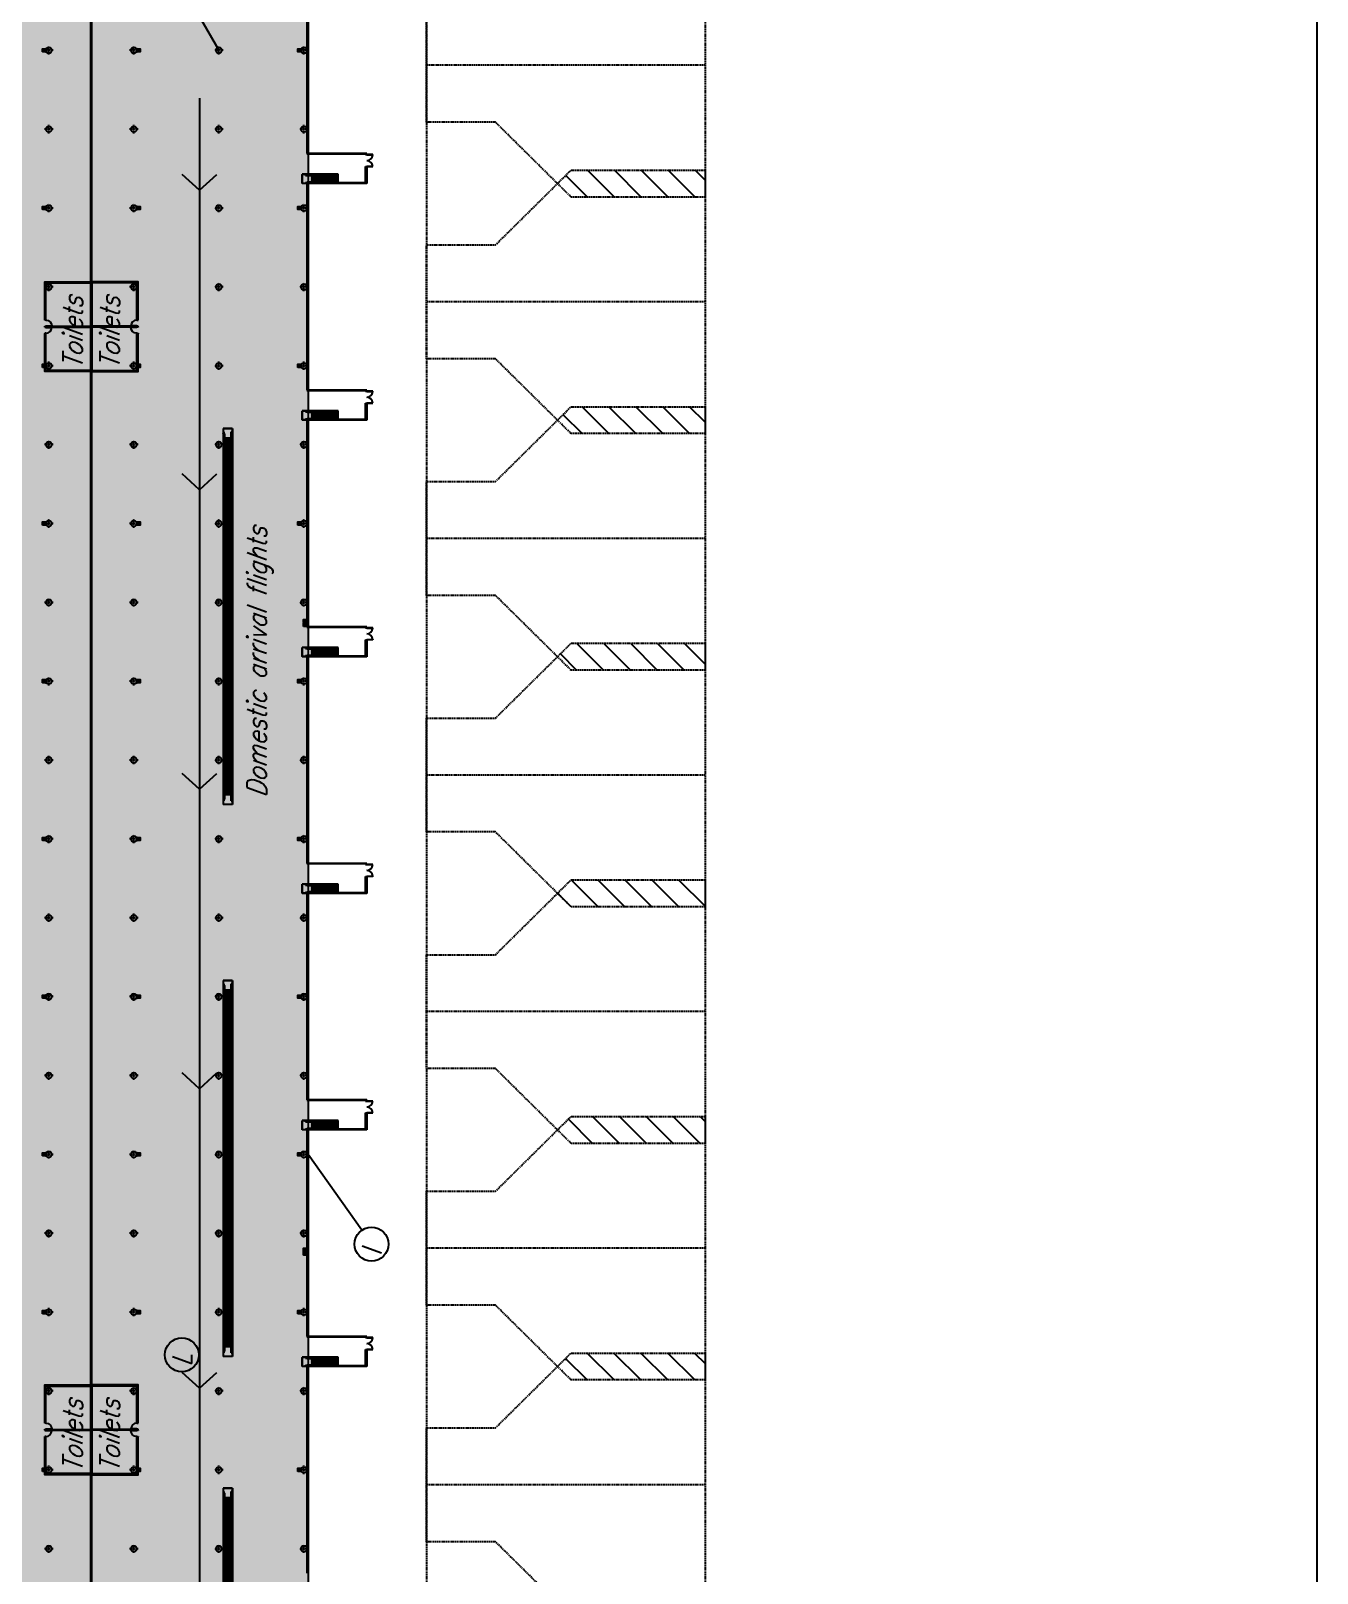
# Model space of a CAD drawing. Header units: millimetres. Extents: x -1 to 12300, y -1929 to 2470.
# Drawn here: x 6226.3 to 6441.1, y -1069.9 to -812.4 of the extents above; entities that cross this region are included whole.
import ezdxf

# ---------------------------------------------------------------- set-up
doc = ezdxf.new("R2010")
doc.units = ezdxf.units.MM
doc.linetypes.add('DASHDOTBERNUZ', pattern=[0.8, 0.4, -0.2, 0, -0.2])
doc.linetypes.add('HIDDENBERNUZ', pattern=[0.3, 0.2, -0.1])
doc.layers.get('0').update_dxf_attribs({"color": 250})
for name, color, linetype in [('01C', 250, 'Continuous'), ('01TXT', 250, 'Continuous'), ('01TXTINCENDIext', 7, 'Continuous'), ('01TXTINCENDIman', 7, 'Continuous'), ('01TXTmaterial', 31, 'Continuous'), ('05CPIL', 250, 'Continuous'), ('0parquing', 250, 'HIDDENBERNUZ'), ('0serveis', 6, 'HIDDENBERNUZ'), ('0Terminal', 250, 'Continuous'), ('_coberta', 7, 'Continuous'), ('espais terminal', 9, 'Continuous'), ('fluxes', 9, 'Continuous')]:
    doc.layers.add(name, color=color, linetype=linetype)
for name, color, linetype, plot in [('_AUXILIAR', 135, 'Continuous', False), ('TR-AUX-OFICINES', 9, 'Continuous', False), ('viewport', 241, 'Continuous', False)]:
    doc.layers.add(name, color=color, linetype=linetype, plot=plot)
doc.styles.add('_PEGATINES', font='romans.shx', dxfattribs={"width": 0.9, "oblique": 20})
pattern_1 = [(90, (18.704966, 37.508332), (-0.01, 6e-19), [])]
pattern_2 = [(360, (37.508332, -17.139966), (2e-18, 0.01), [])]

# ---------------------------------------------------------------- blocks, each defined once
blk = doc.blocks.new('_PIL0')
at = {"color": 3, "linetype": 'DASHDOTBERNUZ', "ltscale": 0.4}
for p, q in [((0.7, 0), (-0.7, 0)), ((0, -0.7), (0, 0.7))]:
    blk.add_line(p, q, dxfattribs=at)
blk.add_circle((0, 0), 0.5)
blk = doc.blocks.new('CINTA')
at = {"layer": '01C', "linetype": 'Continuous'}
h = blk.add_hatch(dxfattribs=at)
h.set_pattern_fill('USER', color=256, scale=0.01, angle=90, pattern_type=0)
h.set_pattern_definition(pattern_1)
h.paths.add_polyline_path([(0.12, 0.58), (0.12, 62.2), (0.2, 62.2), (0.2, 0.58)])
h = blk.add_hatch(dxfattribs=at)
h.set_pattern_fill('USER', color=256, scale=0.01, angle=90, pattern_type=0)
h.set_pattern_definition(pattern_1)
h.paths.add_polyline_path([(1.37, 0.58), (1.37, 62.2), (1.44, 62.2), (1.44, 0.58)])
h = blk.add_hatch(dxfattribs=at)
h.set_pattern_fill('USER', color=256, scale=0.05, angle=90, pattern_type=0)
h.set_pattern_definition([(90, (28.7643, 81.89081), (-0.05, 3e-18), [])])
h.paths.add_polyline_path([(0.23, 61.2), (0.23, 1.58), (1.33, 1.58), (1.33, 61.2)])
h.paths.add_polyline_path([(0.79, 59.2), (0.79, 59.25), (0.78, 59.27), (0.77, 59.2)], flags=16)
h.paths.add_polyline_path([(0.78, 57.6), (0.79, 57.61), (0.8, 57.61), (0.79, 57.58)], flags=16)
for p, q in [((0, 62.78), (0, 0)), ((0.03, 62.78), (0, 62.78)), ((1.56, 62.78), (0.03, 62.78)), ((0.03, 62.75), (0.03, 0.03)), ((0.03, 62.75), (1.53, 62.75)), ((0.03, 61.87), (0.03, 61.89)), ((0.12, 61.87), (0.03, 61.87)), ((0.12, 62.2), (0.2, 62.2)), ((0.12, 0.58), (0.12, 62.2)), ((0.2, 62.2), (0.2, 0.58)), ((0.23, 61.87), (0.2, 61.87)), ((0.23, 61.89), (0.23, 61.9)), ((0.23, 61.87), (0.23, 61.89)), ((0.23, 61.2), (0.23, 61.87)), ((1.33, 61.9), (1.33, 61.87)), ((1.33, 61.87), (1.33, 61.2)), ((1.37, 61.87), (1.33, 61.87)), ((1.37, 62.2), (1.44, 62.2)), ((1.37, 0.58), (1.37, 62.2)), ((1.44, 0.58), (1.44, 62.2)), ((1.53, 61.87), (1.44, 61.87)), ((1.53, 62.75), (1.53, 0.03)), ((1.53, 61.89), (1.53, 61.87)), ((1.56, 62.78), (1.56, 0)), ((0.03, 61.31), (0.12, 61.31)), ((0.2, 61.31), (0.23, 61.31)), ((1.33, 61.2), (0.23, 61.2)), ((0.23, 57.01), (0.23, 61.2)), ((1.33, 61.31), (1.37, 61.31)), ((1.33, 61.2), (1.33, 56.77)), ((1.53, 61.31), (1.44, 61.31)), ((0.23, 6), (0.23, 57.01)), ((1.33, 56.77), (1.33, 5.76)), ((0.23, 1.58), (0.23, 6)), ((1.33, 5.76), (1.33, 1.58)), ((0, 0), (0.03, 0)), ((0.03, 1.47), (0.12, 1.47)), ((0.03, 0.88), (0.03, 0.91)), ((0.03, 0.91), (0.12, 0.91)), ((1.53, 0.03), (0.03, 0.03)), ((0.03, 0), (1.56, 0)), ((0.2, 0.58), (0.12, 0.58)), ((0.2, 1.47), (0.23, 1.47)), ((0.2, 0.91), (0.23, 0.91)), ((0.23, 1.58), (1.33, 1.58)), ((0.23, 0.91), (0.23, 1.58)), ((0.23, 0.89), (0.23, 0.91)), ((0.23, 0.88), (0.23, 0.89)), ((1.33, 1.58), (1.33, 0.91)), ((1.37, 1.47), (1.33, 1.47)), ((1.33, 0.91), (1.37, 0.91)), ((1.33, 0.91), (1.33, 0.88)), ((1.44, 0.58), (1.37, 0.58)), ((1.44, 1.47), (1.53, 1.47)), ((1.44, 0.91), (1.53, 0.91)), ((1.53, 0.91), (1.53, 0.88))]:
    blk.add_line(p, q, dxfattribs=at)
for centre, radius, start, end in [((0.05, 61.89), 0.0175, 109.4849, 173.4157), ((0.18, 61.51), 0.417, 97.1878, 108.3507), ((0.11, 61.5), 0.428, 74.9655, 77.6554), ((0.21, 61.9), 0.0175, 8.7267, 73.4382), ((1.35, 61.9), 0.0175, 106.5618, 171.2733), ((1.46, 61.5), 0.428, 102.3446, 105.0345), ((1.39, 61.51), 0.417, 71.6493, 82.8122), ((1.51, 61.89), 0.0175, 6.5843, 70.5151), ((0.05, 0.89), 0.0175, 186.5843, 250.5151), ((0.18, 1.27), 0.417, 251.6493, 262.8122), ((0.11, 1.28), 0.428, 282.3446, 285.0345), ((0.21, 0.88), 0.0175, 286.5618, 351.2733), ((1.35, 0.88), 0.0175, 188.7267, 253.4382), ((1.46, 1.28), 0.428, 254.9655, 257.6554), ((1.39, 1.27), 0.417, 277.1878, 288.3507), ((1.51, 0.89), 0.0175, 289.4849, 353.4157)]:
    blk.add_arc(centre, radius, start, end, dxfattribs=at)
blk = doc.blocks.new('A$C47A048D5')
at = {"layer": '01C', "linetype": 'Continuous'}
h = blk.add_hatch(dxfattribs=at)
h.set_pattern_fill('USER', color=256, scale=0.01, pattern_type=0)
h.set_pattern_definition(pattern_2)
h.paths.add_polyline_path([(6.02, 1.37), (6.02, 1.44), (0.57, 1.44), (0.57, 1.37)])
h = blk.add_hatch(dxfattribs=at)
h.set_pattern_fill('USER', color=256, scale=0.01, pattern_type=0)
h.set_pattern_definition(pattern_2)
h.paths.add_polyline_path([(6.02, 0.12), (6.02, 0.2), (0.57, 0.2), (0.57, 0.12)])
for p, q in [((6.02, 1.56), (0, 1.56)), ((0, 1.56), (0, 1.53)), ((0, 1.53), (0, 0)), ((6.02, 0), (0, 0)), ((6.02, 1.53), (0.03, 1.53)), ((0.03, 0.03), (0.03, 1.53)), ((6.02, 0.03), (0.03, 0.03)), ((0.57, 1.37), (0.57, 1.44)), ((0.57, 1.44), (6.02, 1.44)), ((6.02, 1.37), (0.57, 1.37)), ((0.57, 0.12), (0.57, 0.2)), ((0.57, 0.2), (6.02, 0.2)), ((0.57, 0.12), (6.02, 0.12)), ((0.88, 1.53), (0.91, 1.53)), ((0.88, 1.33), (0.89, 1.33)), ((0.91, 0.23), (0.88, 0.23)), ((0.91, 0.03), (0.88, 0.03)), ((0.89, 1.33), (0.91, 1.33)), ((0.91, 1.53), (0.91, 1.44)), ((0.91, 1.37), (0.91, 1.33)), ((0.91, 1.33), (1.58, 1.33)), ((1.58, 0.23), (0.91, 0.23)), ((0.91, 0.23), (0.91, 0.2)), ((0.91, 0.12), (0.91, 0.03)), ((1.47, 1.53), (1.47, 1.44)), ((1.47, 1.37), (1.47, 1.33)), ((1.47, 0.2), (1.47, 0.23)), ((1.47, 0.12), (1.47, 0.03)), ((1.58, 1.33), (1.58, 0.23)), ((1.58, 1.33), (6, 1.33)), ((1.58, 1.28), (6.02, 1.28)), ((1.58, 1.23), (6.02, 1.23)), ((1.58, 1.18), (6.02, 1.18)), ((1.58, 1.13), (6.02, 1.13)), ((1.58, 1.08), (6.02, 1.08)), ((1.58, 1.03), (6.02, 1.03)), ((1.58, 0.98), (6.02, 0.98)), ((1.58, 0.93), (6.02, 0.93)), ((1.58, 0.88), (6.02, 0.88)), ((1.58, 0.83), (6.02, 0.83)), ((1.58, 0.78), (6.02, 0.78)), ((1.58, 0.73), (6.02, 0.73)), ((1.58, 0.68), (6.02, 0.68)), ((1.58, 0.63), (6.02, 0.63)), ((1.58, 0.58), (6.02, 0.58)), ((1.58, 0.53), (6.02, 0.53)), ((1.58, 0.48), (6.02, 0.48)), ((1.58, 0.43), (6.02, 0.43)), ((1.58, 0.38), (6.02, 0.38)), ((1.58, 0.33), (6.02, 0.33)), ((1.58, 0.28), (6.02, 0.28)), ((5.76, 0.23), (1.58, 0.23)), ((1.58, 0.23), (6.02, 0.23)), ((6.02, 0.23), (5.76, 0.23)), ((6, 1.33), (6.02, 1.33))]:
    blk.add_line(p, q, dxfattribs=at)
at = {"layer": '01C'}
blk.add_line((6.02, 0), (6.02, 1.56), dxfattribs=at)
at = {"layer": '01C', "linetype": 'Continuous'}
for centre, radius, start, end in [((1.27, 1.39), 0.417, 161.6493, 172.8122), ((1.27, 0.18), 0.417, 187.1878, 198.3507), ((1.28, 1.46), 0.428, 192.3446, 195.0345), ((0.88, 1.35), 0.0175, 196.5618, 261.2733), ((0.88, 0.21), 0.0175, 98.7267, 163.4382), ((1.28, 0.11), 0.428, 164.9655, 167.6554), ((0.89, 1.51), 0.0175, 96.5843, 160.5151), ((0.89, 0.05), 0.0175, 199.4849, 263.4157)]:
    blk.add_arc(centre, radius, start, end, dxfattribs=at)
blk = doc.blocks.new('portadoble')
at = {"layer": '01C'}
for p, q in [((0, -0.2), (0, 0)), ((0, 0), (0.08, 0)), ((0.08, 0), (0.08, -0.2)), ((2.08, 0), (2.08, -0.2)), ((2.15, 0), (2.08, 0)), ((2.15, -0.2), (2.15, 0)), ((0.08, -0.2), (0, -0.2)), ((0.08, -1.2), (0.08, -0.2)), ((0.08, -0.2), (0.11, -0.2)), ((0.11, -1.2), (0.08, -1.2)), ((0.11, -0.2), (0.11, -1.2)), ((2.04, -0.2), (2.04, -1.2)), ((2.08, -0.2), (2.04, -0.2)), ((2.04, -1.2), (2.08, -1.2)), ((2.08, -1.2), (2.08, -0.2)), ((2.08, -0.2), (2.15, -0.2))]:
    blk.add_line(p, q, dxfattribs=at)
for centre, start, end in [((0.07, -0.2), 271.9192, 359.9782), ((2.08, -0.2), 180.0219, 268.0808)]:
    blk.add_arc(centre, 1, start, end, dxfattribs=at)
blk = doc.blocks.new('Porta')
at = {"layer": '01C'}
for p, q in [((0, 0.03), (-1, 0.03)), ((-1, 0.03), (-1, 0)), ((-1, 0), (0, 0)), ((0, 1.08), (0, 1)), ((0.2, 1.08), (0, 1.08)), ((0, 1), (0.2, 1)), ((0, 0), (0, 0.03)), ((0, 0), (0, -0.08)), ((0.2, 0), (0, 0)), ((0.2, 1), (0.2, 1.08)), ((0.2, -0.08), (0.2, 0)), ((0, -0.08), (0.2, -0.08))]:
    blk.add_line(p, q, dxfattribs=at)
blk.add_arc((0, 0), 1, 90.0219, 178.0808, dxfattribs=at)
blk = doc.blocks.new('A$C3C027024')
at = {"layer": '01C', "xscale": -1, "rotation": 269.9999888699887}
blk.add_blockref('Porta', (0.11, -0.2), dxfattribs=at)
at = {"layer": '01C', "rotation": 89.99998887030172}
blk.add_blockref('Porta', (-0.11, -0.2), dxfattribs=at)
blk = doc.blocks.new('A$C527012DD')
at = {"layer": '01C'}
for p, q in [((0.2, 8.61), (0.2, 14.8)), ((0.2, 14.8), (7.7, 14.8)), ((0.2, 7.42), (0.2, 7.58)), ((0.2, 7.58), (7.7, 7.58)), ((0.2, 7.42), (7.7, 7.42)), ((0.2, 0.2), (0.2, 6.39)), ((7.7, 0.2), (0.2, 0.2))]:
    blk.add_line(p, q, dxfattribs=at)
for points in [[(0, 8.61), (0, 15), (7.9, 15), (7.9, 0), (0, 0), (0, 6.39)], [(0, 7.42), (0, 7.58)]]:
    blk.add_lwpolyline(points, dxfattribs=at)
at = {"layer": '_coberta', "rotation": 90}
blk.add_blockref('A$C3C027024', (0, 7.5), dxfattribs=at)
blk = doc.blocks.new('A$C39DC0D00')
at = {"layer": '01TXTINCENDIext'}
h = blk.add_hatch(color=7, dxfattribs=at)
h.dxf.hatch_style = 1
h.paths.add_polyline_path([(0.53, 0.54), (0, 0.54), (0, 0), (0.53, 0)])
h.paths.add_polyline_path([(0.51, 0.51), (0.51, 0.03, -0.414214), (0.5, 0.02), (0.03, 0.02, -0.414214), (0.02, 0.03), (0.02, 0.51, -0.414214), (0.03, 0.52), (0.5, 0.52, -0.414214)], flags=16)
h.paths.add_polyline_path([(0.35, 0.45), (0.34, 0.44), (0.34, 0.45), (0.33, 0.45), (0.32, 0.45), (0.32, 0.45), (0.31, 0.45), (0.31, 0.45), (0.29, 0.45), (0.27, 0.45), (0.27, 0.45), (0.27, 0.45), (0.27, 0.45), (0.27, 0.44), (0.27, 0.44), (0.28, 0.43), (0.28, 0.42, -0.120407), (0.33, 0.4, -0.22624), (0.33, 0.39), (0.33, 0.05, -0.414214), (0.32, 0.04), (0.21, 0.04, -0.414214), (0.19, 0.05), (0.19, 0.08), (0.17, 0.08), (0.17, 0.08), (0.17, 0.1), (0.17, 0.1), (0.17, 0.11), (0.17, 0.11), (0.17, 0.14), (0.17, 0.14), (0.17, 0.14), (0.17, 0.17), (0.16, 0.19), (0.14, 0.24), (0.13, 0.27), (0.12, 0.29), (0.12, 0.31), (0.11, 0.33), (0.11, 0.35), (0.11, 0.38), (0.12, 0.39), (0.13, 0.4), (0.14, 0.42), (0.15, 0.43), (0.16, 0.44), (0.18, 0.44), (0.2, 0.45), (0.22, 0.46), (0.24, 0.46), (0.25, 0.46), (0.25, 0.46), (0.28, 0.48), (0.31, 0.49), (0.33, 0.5), (0.33, 0.49), (0.32, 0.49), (0.29, 0.47), (0.28, 0.47), (0.29, 0.47), (0.31, 0.46), (0.33, 0.46), (0.35, 0.45), (0.35, 0.45)], flags=0)
h.paths.add_polyline_path([(0.25, 0.44), (0.25, 0.44), (0.25, 0.44), (0.25, 0.44), (0.25, 0.43), (0.24, 0.42, 0.110621), (0.2, 0.4, 0.22624), (0.19, 0.39), (0.19, 0.1), (0.19, 0.1), (0.18, 0.1), (0.18, 0.11), (0.19, 0.11), (0.19, 0.14), (0.18, 0.14), (0.18, 0.15), (0.18, 0.17), (0.17, 0.2), (0.16, 0.23), (0.14, 0.27), (0.13, 0.3), (0.13, 0.33), (0.12, 0.35), (0.13, 0.37), (0.13, 0.39), (0.14, 0.41), (0.16, 0.42), (0.18, 0.43), (0.21, 0.44), (0.22, 0.44)], flags=0)
h = blk.add_hatch(color=10, dxfattribs=at)
h.paths.add_polyline_path([(0.51, 0.51, 0.414214), (0.5, 0.52), (0.03, 0.52, 0.414214), (0.02, 0.51), (0.02, 0.03, 0.414214), (0.03, 0.02), (0.5, 0.02, 0.414214), (0.51, 0.03)])
h.paths.add_polyline_path([(0.12, 0.31), (0.11, 0.33), (0.11, 0.35), (0.11, 0.38), (0.12, 0.39), (0.13, 0.4), (0.14, 0.42), (0.15, 0.43), (0.16, 0.44), (0.18, 0.44), (0.2, 0.45), (0.22, 0.46), (0.24, 0.46), (0.25, 0.46), (0.25, 0.46), (0.28, 0.48), (0.31, 0.49), (0.33, 0.5), (0.33, 0.49), (0.32, 0.49), (0.29, 0.47), (0.28, 0.47), (0.29, 0.47), (0.31, 0.46), (0.33, 0.46), (0.35, 0.45), (0.35, 0.45), (0.35, 0.45), (0.34, 0.44), (0.34, 0.45), (0.33, 0.45), (0.32, 0.45), (0.32, 0.45), (0.31, 0.45), (0.31, 0.45), (0.29, 0.45), (0.27, 0.45), (0.27, 0.45), (0.27, 0.45), (0.27, 0.45), (0.27, 0.44), (0.27, 0.44), (0.28, 0.43), (0.28, 0.42, -0.120407), (0.33, 0.4, -0.22624), (0.33, 0.39), (0.33, 0.05, -0.414214), (0.32, 0.04), (0.21, 0.04, -0.414214), (0.19, 0.05), (0.19, 0.08), (0.17, 0.08), (0.17, 0.08), (0.17, 0.1), (0.17, 0.1), (0.17, 0.11), (0.17, 0.11), (0.17, 0.14), (0.17, 0.14), (0.17, 0.14), (0.17, 0.17), (0.16, 0.19), (0.14, 0.24), (0.13, 0.27), (0.12, 0.29)], flags=16)
h.paths.add_polyline_path([(0.13, 0.33), (0.12, 0.35), (0.13, 0.37), (0.13, 0.39), (0.14, 0.41), (0.16, 0.42), (0.18, 0.43), (0.21, 0.44), (0.22, 0.44), (0.25, 0.44), (0.25, 0.44), (0.25, 0.44), (0.25, 0.44), (0.25, 0.43), (0.24, 0.42, 0.110621), (0.2, 0.4, 0.22624), (0.19, 0.39), (0.19, 0.1), (0.19, 0.1), (0.18, 0.1), (0.18, 0.11), (0.19, 0.11), (0.19, 0.14), (0.18, 0.14), (0.18, 0.15), (0.18, 0.17), (0.17, 0.2), (0.16, 0.23), (0.14, 0.27), (0.13, 0.3)], flags=0)
h.paths.add_polyline_path([(0.19, 0.39, -0.22624), (0.2, 0.4, -0.110621), (0.24, 0.42), (0.25, 0.43), (0.25, 0.44), (0.25, 0.44), (0.25, 0.44), (0.25, 0.44), (0.22, 0.44), (0.21, 0.44), (0.18, 0.43), (0.16, 0.42), (0.14, 0.41), (0.13, 0.39), (0.13, 0.37), (0.12, 0.35), (0.13, 0.33), (0.13, 0.3), (0.14, 0.27), (0.16, 0.23), (0.17, 0.2), (0.18, 0.17), (0.18, 0.15), (0.18, 0.14), (0.19, 0.14), (0.19, 0.11), (0.18, 0.11), (0.18, 0.1), (0.19, 0.1), (0.19, 0.1)], flags=0)
h = blk.add_hatch(color=255, dxfattribs=at)
h.paths.add_polyline_path([(0.33, 0.39, 0.22624), (0.33, 0.4, 0.120407), (0.28, 0.42), (0.28, 0.43), (0.27, 0.44), (0.27, 0.44), (0.27, 0.45), (0.27, 0.45), (0.27, 0.45), (0.27, 0.45), (0.29, 0.45), (0.31, 0.45), (0.31, 0.45), (0.32, 0.45), (0.32, 0.45), (0.33, 0.45), (0.34, 0.45), (0.34, 0.44), (0.35, 0.45), (0.35, 0.45), (0.35, 0.45), (0.33, 0.46), (0.31, 0.46), (0.29, 0.47), (0.28, 0.47), (0.29, 0.47), (0.32, 0.49), (0.33, 0.49), (0.33, 0.5), (0.31, 0.49), (0.28, 0.48), (0.25, 0.46), (0.25, 0.46), (0.24, 0.46), (0.22, 0.46), (0.2, 0.45), (0.18, 0.44), (0.16, 0.44), (0.15, 0.43), (0.14, 0.42), (0.13, 0.4), (0.12, 0.39), (0.11, 0.38), (0.11, 0.35), (0.11, 0.33), (0.12, 0.31), (0.12, 0.29), (0.13, 0.27), (0.14, 0.24), (0.16, 0.19), (0.17, 0.17), (0.17, 0.14), (0.17, 0.14), (0.17, 0.14), (0.17, 0.11), (0.17, 0.11), (0.17, 0.1), (0.17, 0.1), (0.17, 0.08), (0.17, 0.08), (0.19, 0.08), (0.19, 0.05, 0.414214), (0.21, 0.04), (0.32, 0.04, 0.414214), (0.33, 0.05)])
h.paths.add_polyline_path([(0.19, 0.1), (0.19, 0.1), (0.18, 0.1), (0.18, 0.11), (0.19, 0.11), (0.19, 0.14), (0.18, 0.14), (0.18, 0.15), (0.18, 0.17), (0.17, 0.2), (0.16, 0.23), (0.14, 0.27), (0.13, 0.3), (0.13, 0.33), (0.12, 0.35), (0.13, 0.37), (0.13, 0.39), (0.14, 0.41), (0.16, 0.42), (0.18, 0.43), (0.21, 0.44), (0.22, 0.44), (0.25, 0.44), (0.25, 0.44), (0.25, 0.44), (0.25, 0.44), (0.25, 0.43), (0.24, 0.42, 0.110621), (0.2, 0.4, 0.22624), (0.19, 0.39)], flags=16)
blk.add_hatch(color=10, dxfattribs=at).paths.add_polyline_path([(0.19, 0.39, -0.22624), (0.2, 0.4, -0.110621), (0.24, 0.42), (0.25, 0.43), (0.25, 0.44), (0.25, 0.44), (0.25, 0.44), (0.25, 0.44), (0.22, 0.44), (0.21, 0.44), (0.18, 0.43), (0.16, 0.42), (0.14, 0.41), (0.13, 0.39), (0.13, 0.37), (0.12, 0.35), (0.13, 0.33), (0.13, 0.3), (0.14, 0.27), (0.16, 0.23), (0.17, 0.2), (0.18, 0.17), (0.18, 0.15), (0.18, 0.14), (0.19, 0.14), (0.19, 0.11), (0.18, 0.11), (0.18, 0.1), (0.19, 0.1), (0.19, 0.1)])
at = {"layer": '01TXTINCENDIext', "color": 255}
for p, q in [((0.02, 0.03), (0.02, 0.51)), ((0.03, 0.52), (0.5, 0.52)), ((0.5, 0.02), (0.03, 0.02)), ((0.51, 0.51), (0.51, 0.03))]:
    blk.add_line(p, q, dxfattribs=at)
at = {"layer": '01TXTINCENDIext', "color": 7}
blk.add_lwpolyline([(0, 0.54), (0.53, 0.54), (0.53, 0), (0, 0)], close=True, dxfattribs=at)
at = {"layer": '01TXTINCENDIext', "color": 255}
for points in [[(0.28, 0.42), (0.28, 0.43), (0.27, 0.44), (0.27, 0.44), (0.27, 0.45), (0.27, 0.45), (0.27, 0.45), (0.27, 0.45), (0.29, 0.45), (0.31, 0.45), (0.31, 0.45), (0.32, 0.45), (0.32, 0.45), (0.33, 0.45), (0.34, 0.45), (0.34, 0.44), (0.35, 0.45), (0.35, 0.45), (0.35, 0.45), (0.33, 0.46), (0.31, 0.46), (0.29, 0.47), (0.28, 0.47), (0.29, 0.47), (0.32, 0.49), (0.33, 0.49), (0.33, 0.5), (0.31, 0.49), (0.28, 0.48), (0.25, 0.46), (0.25, 0.46), (0.24, 0.46), (0.22, 0.46), (0.2, 0.45), (0.18, 0.44), (0.16, 0.44), (0.15, 0.43), (0.14, 0.42), (0.13, 0.4), (0.12, 0.39), (0.11, 0.38), (0.11, 0.35), (0.11, 0.33), (0.12, 0.31), (0.12, 0.29), (0.13, 0.27), (0.14, 0.24), (0.16, 0.19), (0.17, 0.17), (0.17, 0.14), (0.17, 0.14), (0.17, 0.14), (0.17, 0.11), (0.17, 0.11), (0.17, 0.1), (0.17, 0.1), (0.17, 0.08), (0.17, 0.08), (0.19, 0.08)], [(0.19, 0.1), (0.19, 0.1), (0.18, 0.1), (0.18, 0.11), (0.19, 0.11), (0.19, 0.14), (0.18, 0.14), (0.18, 0.15), (0.18, 0.17), (0.17, 0.2), (0.16, 0.23), (0.14, 0.27), (0.13, 0.3), (0.13, 0.33), (0.12, 0.35), (0.13, 0.37), (0.13, 0.39), (0.14, 0.41), (0.16, 0.42), (0.18, 0.43), (0.21, 0.44), (0.22, 0.44), (0.25, 0.44), (0.25, 0.44), (0.25, 0.44), (0.25, 0.44), (0.25, 0.43), (0.24, 0.42)], [(0.19, 0.39), (0.19, 0.1)]]:
    blk.add_lwpolyline(points, dxfattribs=at)
blk.add_lwpolyline([(0.19, 0.08), (0.19, 0.05, 0.414214), (0.21, 0.04), (0.32, 0.04, 0.414214), (0.33, 0.05), (0.33, 0.39)], format="xyb", dxfattribs=at)
for centre, radius, start, end in [((0.03, 0.51), 0.0144, 90, 180), ((0.03, 0.03), 0.0144, 180, 270), ((0.21, 0.39), 0.0128, 129.008, 180), ((0.26, 0.32), 0.105, 103.7582, 129.008), ((0.26, 0.32), 0.105, 50.992, 78.4551), ((0.32, 0.39), 0.0128, 0, 50.992), ((0.5, 0.51), 0.0144, 0, 90), ((0.5, 0.03), 0.0144, 270, 0)]:
    blk.add_arc(centre, radius, start, end, dxfattribs=at)
blk = doc.blocks.new('MANGERA')
at = {"layer": '01TXTINCENDIext'}
h = blk.add_hatch(color=7, dxfattribs=at)
h.dxf.hatch_style = 1
h.paths.add_polyline_path([(0.53, 0.54), (0, 0.54), (0, 0), (0.53, 0)])
h.paths.add_polyline_path([(0.03, 0.52), (0.5, 0.52, -0.414214), (0.51, 0.51), (0.51, 0.03, -0.414214), (0.5, 0.02), (0.03, 0.02, -0.414214), (0.02, 0.03), (0.02, 0.51, -0.414214)], flags=16)
h.paths.add_polyline_path([(0.1, 0.49), (0.11, 0.49), (0.11, 0.2), (0.1, 0.2)], flags=0)
h.paths.add_polyline_path([(0.15, 0.48), (0.15, 0.18, -1), (0.12, 0.18), (0.12, 0.48, -1)], flags=0)
h.paths.add_polyline_path([(0.19, 0.48), (0.19, 0.2, -1), (0.16, 0.2), (0.16, 0.48, -1)], flags=0)
h.paths.add_polyline_path([(0.22, 0.48), (0.22, 0.2, -1), (0.2, 0.2), (0.2, 0.48, -1)], flags=0)
h.paths.add_polyline_path([(0.26, 0.48), (0.26, 0.2, -1), (0.23, 0.2), (0.23, 0.48, -1)], flags=0)
h.paths.add_polyline_path([(0.3, 0.48), (0.3, 0.2, -1), (0.27, 0.2), (0.27, 0.48, -1)], flags=0)
h.paths.add_polyline_path([(0.31, 0.49), (0.31, 0.49), (0.31, 0.35), (0.37, 0.35, -25.210419), (0.37, 0.35), (0.31, 0.35), (0.31, 0.2), (0.31, 0.2)], flags=0)
h.paths.add_polyline_path([(0.11, 0.16), (0.15, 0.16), (0.15, 0.15), (0.11, 0.15)], flags=0)
h.paths.add_polyline_path([(0.4, 0.38), (0.4, 0.35), (0.37, 0.35, -0.36031)], flags=0)
h.paths.add_polyline_path([(0.12, 0.15), (0.15, 0.15), (0.15, 0.12), (0.12, 0.12)], flags=0)
h.paths.add_polyline_path([(0.37, 0.35), (0.4, 0.35), (0.4, 0.32, -0.36031)], flags=0)
h.paths.add_polyline_path([(0.41, 0.38, -0.36031), (0.44, 0.35), (0.41, 0.35)], flags=0)
h.paths.add_polyline_path([(0.11, 0.12), (0.15, 0.12), (0.15, 0.11), (0.11, 0.11)], flags=0)
h.paths.add_polyline_path([(0.41, 0.35), (0.44, 0.35, -0.36031), (0.41, 0.32)], flags=0)
h.paths.add_polyline_path([(0.12, 0.1), (0.15, 0.1), (0.14, 0.07), (0.12, 0.07)], flags=0)
h.paths.add_polyline_path([(0.13, 0.06), (0.14, 0.06), (0.14, 0.05), (0.13, 0.05)], flags=0)
h = blk.add_hatch(color=10, dxfattribs=at)
h.paths.add_polyline_path([(0.03, 0.52, 0.414214), (0.02, 0.51), (0.02, 0.03, 0.414214), (0.03, 0.02), (0.5, 0.02, 0.414214), (0.51, 0.03), (0.51, 0.51, 0.414214), (0.5, 0.52)])
h.paths.add_polyline_path([(0.37, 0.35), (0.31, 0.35), (0.31, 0.2), (0.31, 0.2), (0.31, 0.49), (0.31, 0.49), (0.31, 0.35), (0.37, 0.35, -25.210419)], flags=16)
h.paths.add_polyline_path([(0.41, 0.38, -0.36031), (0.44, 0.35), (0.41, 0.35)], flags=0)
h.paths.add_polyline_path([(0.4, 0.38), (0.4, 0.35), (0.37, 0.35, -0.36031)], flags=0)
h.paths.add_polyline_path([(0.44, 0.35, -0.36031), (0.41, 0.32), (0.41, 0.35)], flags=0)
h.paths.add_polyline_path([(0.4, 0.35), (0.4, 0.32, -0.36031), (0.37, 0.35)], flags=0)
h.paths.add_polyline_path([(0.3, 0.2, -1), (0.27, 0.2), (0.27, 0.48, -1), (0.3, 0.48)], flags=16)
h.paths.add_polyline_path([(0.26, 0.2, -1), (0.23, 0.2), (0.23, 0.48, -1), (0.26, 0.48)], flags=16)
h.paths.add_polyline_path([(0.22, 0.2, -1), (0.2, 0.2), (0.2, 0.48, -1), (0.22, 0.48)], flags=16)
h.paths.add_polyline_path([(0.19, 0.2, -1), (0.16, 0.2), (0.16, 0.48, -1), (0.19, 0.48)], flags=16)
h.paths.add_polyline_path([(0.15, 0.18, -1), (0.12, 0.18), (0.12, 0.48, -1), (0.15, 0.48)], flags=16)
h.paths.add_polyline_path([(0.11, 0.2), (0.1, 0.2), (0.1, 0.49), (0.11, 0.49)], flags=16)
h.paths.add_polyline_path([(0.15, 0.16), (0.15, 0.15), (0.11, 0.15), (0.11, 0.16)], flags=16)
h.paths.add_polyline_path([(0.15, 0.15), (0.15, 0.12), (0.12, 0.12), (0.12, 0.15)], flags=16)
h.paths.add_polyline_path([(0.15, 0.12), (0.15, 0.11), (0.11, 0.11), (0.11, 0.12)], flags=16)
h.paths.add_polyline_path([(0.15, 0.1), (0.14, 0.07), (0.12, 0.07), (0.12, 0.1)], flags=16)
h.paths.add_polyline_path([(0.14, 0.06), (0.14, 0.05), (0.13, 0.05), (0.13, 0.06)], flags=16)
h = blk.add_hatch(color=7, dxfattribs=at)
h.dxf.hatch_style = 1
h.paths.add_polyline_path([(0.15, 0.48, 1), (0.12, 0.48), (0.12, 0.18, 1), (0.15, 0.18)])
h.paths.add_polyline_path([(0.19, 0.48, 1), (0.16, 0.48), (0.16, 0.2, 1), (0.19, 0.2)])
h.paths.add_polyline_path([(0.22, 0.48, 1), (0.2, 0.48), (0.2, 0.2, 1), (0.22, 0.2)])
h.paths.add_polyline_path([(0.26, 0.48, 1), (0.23, 0.48), (0.23, 0.2, 1), (0.26, 0.2)])
h.paths.add_polyline_path([(0.3, 0.48, 1), (0.27, 0.48), (0.27, 0.2, 1), (0.3, 0.2)])
h.paths.add_polyline_path([(0.11, 0.49), (0.1, 0.49), (0.1, 0.2), (0.11, 0.2)])
h.paths.add_polyline_path([(0.31, 0.49), (0.31, 0.49), (0.31, 0.2), (0.31, 0.2)])
h.paths.add_polyline_path([(0.37, 0.35), (0.31, 0.35), (0.31, 0.35), (0.37, 0.35, 25.210419)])
h.paths.add_polyline_path([(0.37, 0.35), (0.4, 0.35), (0.4, 0.32, -0.36031)], flags=16)
h.paths.add_polyline_path([(0.37, 0.35, -0.36031), (0.4, 0.38), (0.4, 0.35)], flags=16)
h.paths.add_polyline_path([(0.41, 0.35), (0.44, 0.35, -0.36031), (0.41, 0.32)], flags=16)
h.paths.add_polyline_path([(0.41, 0.35), (0.41, 0.38, -0.36031), (0.44, 0.35)], flags=16)
h.paths.add_polyline_path([(0.15, 0.16), (0.11, 0.16), (0.11, 0.15), (0.15, 0.15)])
h.paths.add_polyline_path([(0.15, 0.15), (0.12, 0.15), (0.12, 0.12), (0.15, 0.12)])
h.paths.add_polyline_path([(0.15, 0.12), (0.11, 0.12), (0.11, 0.11), (0.15, 0.11)])
h.paths.add_polyline_path([(0.15, 0.1), (0.12, 0.1), (0.12, 0.07), (0.14, 0.07)])
h.paths.add_polyline_path([(0.14, 0.06), (0.13, 0.06), (0.13, 0.05), (0.14, 0.05)])
at = {"layer": '01TXTINCENDIext', "color": 255}
for p, q in [((0.02, 0.03), (0.02, 0.51)), ((0.03, 0.52), (0.5, 0.52)), ((0.5, 0.02), (0.03, 0.02)), ((0.37, 0.35), (0.31, 0.35)), ((0.37, 0.35), (0.31, 0.35)), ((0.4, 0.35), (0.37, 0.35)), ((0.4, 0.35), (0.37, 0.35)), ((0.4, 0.38), (0.4, 0.35)), ((0.4, 0.35), (0.4, 0.32)), ((0.41, 0.38), (0.41, 0.35)), ((0.41, 0.35), (0.41, 0.32)), ((0.44, 0.35), (0.41, 0.35)), ((0.44, 0.35), (0.41, 0.35)), ((0.51, 0.51), (0.51, 0.03))]:
    blk.add_line(p, q, dxfattribs=at)
at = {"layer": '01TXTINCENDIext', "color": 7}
blk.add_lwpolyline([(0, 0.54), (0.53, 0.54), (0.53, 0), (0, 0)], close=True, dxfattribs=at)
at = {"layer": '01TXTINCENDIext', "color": 255}
for points in [[(0.1, 0.49), (0.11, 0.49), (0.11, 0.2), (0.1, 0.2)], [(0.11, 0.16), (0.15, 0.16), (0.15, 0.15), (0.11, 0.15)], [(0.11, 0.12), (0.15, 0.12), (0.15, 0.11), (0.11, 0.11)], [(0.12, 0.15), (0.15, 0.15), (0.15, 0.12), (0.12, 0.12)], [(0.12, 0.1), (0.15, 0.1), (0.14, 0.07), (0.12, 0.07)], [(0.13, 0.06), (0.14, 0.06), (0.14, 0.05), (0.13, 0.05)], [(0.31, 0.49), (0.31, 0.49), (0.31, 0.2), (0.31, 0.2)]]:
    blk.add_lwpolyline(points, close=True, dxfattribs=at)
for points in [[(0.12, 0.18), (0.12, 0.48)], [(0.15, 0.48), (0.15, 0.18)], [(0.16, 0.2), (0.16, 0.48)], [(0.19, 0.48), (0.19, 0.2)], [(0.2, 0.2), (0.2, 0.48)], [(0.22, 0.48), (0.22, 0.2)], [(0.23, 0.2), (0.23, 0.48)], [(0.26, 0.48), (0.26, 0.2)], [(0.27, 0.2), (0.27, 0.48)], [(0.3, 0.48), (0.3, 0.2)]]:
    blk.add_lwpolyline(points, dxfattribs=at)
for centre, radius, start, end in [((0.03, 0.51), 0.0144, 90, 180), ((0.03, 0.03), 0.0144, 180, 270), ((0.13, 0.48), 0.0139, 0, 180), ((0.13, 0.18), 0.0139, 180, 0), ((0.17, 0.48), 0.0139, 0, 180), ((0.17, 0.2), 0.0139, 180, 0), ((0.21, 0.48), 0.0139, 0, 180), ((0.21, 0.2), 0.0139, 180, 0), ((0.25, 0.48), 0.0139, 0, 180), ((0.25, 0.2), 0.0139, 180, 0), ((0.29, 0.48), 0.0139, 0, 180), ((0.29, 0.2), 0.0139, 180, 0), ((0.41, 0.35), 0.0384, 184.543, 175.457), ((0.41, 0.35), 0.0325, 95.3708, 174.6292), ((0.41, 0.35), 0.0325, 185.3708, 264.6292), ((0.41, 0.35), 0.0325, 5.3708, 84.6292), ((0.41, 0.35), 0.0325, 275.3708, 354.6292), ((0.5, 0.51), 0.0144, 0, 90), ((0.5, 0.03), 0.0144, 270, 0)]:
    blk.add_arc(centre, radius, start, end, dxfattribs=at)
blk = doc.blocks.new('PULSADOR')
at = {"layer": '01TXTINCENDIext'}
h = blk.add_hatch(color=10, dxfattribs=at)
h.paths.add_polyline_path([(0.53, 0.54), (0, 0.54), (0, 0), (0.53, 0)])
h.paths.add_polyline_path([(0.03, 0.52), (0.5, 0.52, -0.414214), (0.51, 0.51), (0.51, 0.03, -0.414214), (0.5, 0.02), (0.03, 0.02, -0.414214), (0.02, 0.03), (0.02, 0.51, -0.414214)], flags=16)
h.paths.add_polyline_path([(0.43, 0.27, -1), (0.09, 0.27, -1)], flags=0)
h.paths.add_polyline_path([(0.34, 0.27, -1), (0.19, 0.27, -1)], flags=0)
h = blk.add_hatch(color=7, dxfattribs=at)
h.dxf.hatch_style = 1
h.paths.add_polyline_path([(0.51, 0.51, 0.414214), (0.5, 0.52), (0.03, 0.52, 0.414214), (0.02, 0.51), (0.02, 0.03, 0.414214), (0.03, 0.02), (0.5, 0.02, 0.414214), (0.51, 0.03)])
h.paths.add_polyline_path([(0.43, 0.27, -1), (0.09, 0.27, -1)], flags=16)
h.paths.add_polyline_path([(0.34, 0.27, -1), (0.19, 0.27, -1)], flags=0)
h = blk.add_hatch(color=7, dxfattribs=at)
h.dxf.hatch_style = 1
h.paths.add_polyline_path([(0.34, 0.27, 1), (0.19, 0.27, 1)])
at = {"layer": '01TXTINCENDIext', "color": 255}
for p, q in [((0.02, 0.03), (0.02, 0.51)), ((0.5, 0.02), (0.03, 0.02)), ((0.51, 0.51), (0.51, 0.03))]:
    blk.add_line(p, q, dxfattribs=at)
at = {"layer": '01TXTINCENDIext', "color": 7}
blk.add_lwpolyline([(0, 0.54), (0.53, 0.54), (0.53, 0), (0, 0)], close=True, dxfattribs=at)
for radius in [0.17, 0.075]:
    blk.add_circle((0.26, 0.27), radius, dxfattribs=at)
at = {"layer": '01TXTINCENDIext', "color": 255}
for centre, start, end in [((0.03, 0.51), 90, 180), ((0.03, 0.03), 180, 270), ((0.5, 0.51), 0, 90), ((0.5, 0.03), 270, 0)]:
    blk.add_arc(centre, 0.0144, start, end, dxfattribs=at)

msp = doc.modelspace()

# ---------------------------------------------------------------- hatches: boundary and pattern name
at = {"layer": '0parquing'}
h = msp.add_hatch(dxfattribs=at)
h.set_pattern_fill('ANSI31', color=256)
h.set_pattern_definition([(135, (7267.587, -1846.8883), (-2.245064, -2.245064), [])])
h.paths.add_polyline_path([(6099.895, -1049.445), (6099.895, -1056.945), (6135.853, -1056.945), (6139.026, -1053.195), (6135.853, -1049.445)])
h.paths.add_polyline_path([(6115.39, -976.945), (6115.39, -981.276), (6139.518, -981.276), (6135.853, -976.945)])
h.paths.add_polyline_path([(6115.39, -918.276), (6115.39, -923.162), (6144.383, -923.162), (6146.827, -920.719), (6144.383, -918.276)])
h.paths.add_polyline_path([(6115.39, -860.162), (6115.39, -867.662), (6144.383, -867.662), (6148.134, -863.912), (6144.383, -860.162)])
h.paths.add_polyline_path([(6115.39, -804.662), (6115.39, -812.162), (6144.383, -812.162), (6148.134, -808.412), (6144.383, -804.662)])
h.paths.add_polyline_path([(6078.453, -686.297), (6078.453, -693.797), (6107.446, -693.797), (6111.197, -690.047), (6107.446, -686.297)])
h.paths.add_polyline_path([(6118.866, -545.43), (6116.661, -552.599), (6144.373, -561.122), (6149.061, -558.64), (6146.577, -553.953)])
h.paths.add_polyline_path([(6135.181, -492.382), (6132.976, -499.551), (6160.688, -508.074), (6165.376, -505.592), (6162.892, -500.905)])
h.paths.add_polyline_path([(6287, -466.861), (6285.487, -469.68), (6288.323, -471.162), (6309.697, -464.589), (6308.374, -460.287)])
h.paths.add_polyline_path([(6298.611, -504.616), (6297.098, -507.435), (6299.934, -508.917), (6321.308, -502.343), (6319.985, -498.042)])
h.paths.add_polyline_path([(6310.223, -542.37), (6308.71, -545.19), (6311.546, -546.672), (6332.92, -540.098), (6331.597, -535.797)])
h.paths.add_polyline_path([(6353.465, -637.719), (6351.19, -639.969), (6353.465, -642.219), (6375.827, -642.219), (6375.827, -637.719)])
h.paths.add_polyline_path([(6353.465, -677.219), (6351.19, -679.469), (6353.465, -681.719), (6375.827, -681.719), (6375.827, -677.219)])
h.paths.add_polyline_path([(6316.528, -796.187), (6314.253, -798.437), (6316.528, -800.687), (6338.89, -800.687), (6338.89, -796.187)])
h.paths.add_polyline_path([(6316.528, -835.687), (6314.253, -837.937), (6316.528, -840.187), (6338.89, -840.187), (6338.89, -835.687)])
h.paths.add_polyline_path([(6316.528, -875.187), (6314.253, -877.437), (6316.528, -879.687), (6338.89, -879.687), (6338.89, -875.187)])
h.paths.add_polyline_path([(6316.528, -914.687), (6314.253, -916.937), (6316.528, -919.187), (6338.89, -919.187), (6338.89, -914.687)])
h.paths.add_polyline_path([(6316.528, -954.187), (6314.253, -956.437), (6316.528, -958.687), (6338.89, -958.687), (6338.89, -954.187)])
h.paths.add_polyline_path([(6316.528, -993.687), (6314.253, -995.937), (6316.528, -998.187), (6338.89, -998.187), (6338.89, -993.687)])
h.paths.add_polyline_path([(6316.528, -1033.187), (6314.253, -1035.437), (6316.528, -1037.687), (6338.89, -1037.687), (6338.89, -1033.187)])
h.paths.add_polyline_path([(6316.528, -1072.687), (6314.253, -1074.937), (6316.528, -1077.187), (6338.89, -1077.187), (6338.89, -1072.687)])
h.paths.add_polyline_path([(6316.528, -1112.187), (6314.253, -1114.437), (6316.528, -1116.687), (6338.89, -1116.687), (6338.89, -1112.187)])
at = {"layer": 'espais terminal'}
h = msp.add_hatch(color=150, dxfattribs=at)
h.dxf.hatch_style = 1
h.paths.add_polyline_path([(6193.187, -592.245, 0.2228431), (6198.549, -630.253), (6176.03, -630.253), (6182.156, -650.371, 0.5526058), (6185.463, -724.613), (6200.19, -724.613), (6200.19, -1154.039), (6236.39, -1154.039), (6236.39, -451.773)])
h = msp.add_hatch(color=3, dxfattribs=at)
h.dxf.hatch_style = 1
h.paths.add_polyline_path([(6236.39, -451.773), (6236.39, -1171.531), (6272.59, -1171.531), (6272.59, -1161.631), (6272.59, -724.613), (6287.317, -724.613, 0.5526058), (6290.624, -650.371), (6296.75, -630.253), (6274.231, -630.253, 0.2228431), (6279.593, -592.245)])

# ---------------------------------------------------------------- linework, layer by layer
at = {"layer": '01C'}
for p, q in [((6236.29, -1161.241), (6236.29, -452.778)), ((6236.39, -452.453), (6236.39, -1156.362)), ((6236.49, -1161.241), (6236.49, -452.778)), ((6282.39, -832.937), (6272.39, -832.937)), ((6282.19, -833.037), (6272.39, -833.037)), ((6282.19, -833.037), (6282.19, -833.112)), ((6282.39, -832.937), (6282.39, -833.112)), ((6282.19, -837.837), (6282.19, -835.112)), ((6282.39, -835.112), (6282.39, -837.937)), ((6282.39, -837.937), (6272.39, -837.937)), ((6282.19, -837.837), (6277.613, -837.837)), ((6228.795, -860.713), (6228.795, -854.526)), ((6228.795, -854.526), (6236.29, -854.526)), ((6228.795, -861.901), (6228.795, -861.751)), ((6228.795, -861.751), (6236.29, -861.751)), ((6228.795, -861.901), (6236.29, -861.901)), ((6228.795, -869.126), (6228.795, -862.938)), ((6236.29, -869.126), (6228.795, -869.126)), ((6282.39, -872.437), (6272.39, -872.437)), ((6282.19, -872.537), (6272.39, -872.537)), ((6282.19, -872.537), (6282.19, -872.612)), ((6282.39, -872.437), (6282.39, -872.612)), ((6282.19, -877.337), (6282.19, -874.612)), ((6282.39, -874.612), (6282.39, -877.437)), ((6282.39, -877.437), (6272.39, -877.437)), ((6282.19, -877.337), (6277.613, -877.337)), ((6282.39, -911.937), (6272.39, -911.937)), ((6282.19, -912.037), (6272.39, -912.037)), ((6282.19, -912.037), (6282.19, -912.112)), ((6282.19, -916.837), (6282.19, -914.112)), ((6282.39, -911.937), (6282.39, -912.112)), ((6282.39, -914.112), (6282.39, -916.937)), ((6282.39, -916.937), (6272.39, -916.937)), ((6282.19, -916.837), (6277.613, -916.837)), ((6282.39, -951.437), (6272.39, -951.437)), ((6282.19, -951.537), (6272.39, -951.537)), ((6282.19, -951.537), (6282.19, -951.612)), ((6282.39, -951.437), (6282.39, -951.612)), ((6282.19, -956.337), (6282.19, -953.612)), ((6282.39, -953.612), (6282.39, -956.437)), ((6282.39, -956.437), (6272.39, -956.437)), ((6282.19, -956.337), (6277.613, -956.337)), ((6282.39, -990.937), (6272.39, -990.937)), ((6282.19, -991.037), (6272.39, -991.037)), ((6282.19, -991.037), (6282.19, -991.112)), ((6282.39, -990.937), (6282.39, -991.112)), ((6282.19, -995.837), (6282.19, -993.112)), ((6282.39, -993.112), (6282.39, -995.937)), ((6282.39, -995.937), (6272.39, -995.937)), ((6282.19, -995.837), (6277.613, -995.837)), ((6282.39, -1030.437), (6272.39, -1030.437)), ((6282.19, -1030.537), (6272.39, -1030.537)), ((6282.19, -1030.537), (6282.19, -1030.612)), ((6282.39, -1030.437), (6282.39, -1030.612)), ((6282.19, -1035.337), (6282.19, -1032.612)), ((6282.39, -1032.612), (6282.39, -1035.437)), ((6282.39, -1035.437), (6272.39, -1035.437)), ((6282.19, -1035.337), (6277.613, -1035.337)), ((6228.795, -1044.895), (6228.795, -1038.707)), ((6228.795, -1038.707), (6236.29, -1038.707)), ((6228.795, -1046.082), (6228.795, -1045.932)), ((6228.795, -1045.932), (6236.29, -1045.932)), ((6228.795, -1046.082), (6236.29, -1046.082)), ((6228.795, -1053.307), (6228.795, -1047.12)), ((6236.29, -1053.307), (6228.795, -1053.307))]:
    msp.add_line(p, q, dxfattribs=at)
for points in [[(6228.595, -860.713), (6228.595, -854.326), (6236.49, -854.326), (6236.49, -869.326), (6228.595, -869.326), (6228.595, -862.938)], [(6228.595, -861.901), (6228.595, -861.751)], [(6228.595, -1044.895), (6228.595, -1038.507), (6236.49, -1038.507), (6236.49, -1053.507), (6228.595, -1053.507), (6228.595, -1047.12)], [(6228.595, -1046.082), (6228.595, -1045.932)]]:
    msp.add_lwpolyline(points, dxfattribs=at)
at = {"layer": '01TXTmaterial'}
for p, q in [((6254.397, -809.963), (6257.69, -815.687)), ((6281.55, -1012.688), (6272.59, -1000.02))]:
    msp.add_line(p, q, dxfattribs=at)
for centre in [(6283.187, -1015.002), (6251.501, -1033.499)]:
    msp.add_circle(centre, 2.834, dxfattribs=at)
at = {"layer": '0parquing'}
for points in [[(6338.886, -840.187), (6316.524, -840.187), (6303.886, -827.687), (6292.386, -827.687), (6292.386, -808.687), (6303.886, -808.687), (6316.524, -796.187), (6338.886, -796.187), (6338.886, -840.187)], [(6338.886, -818.187), (6292.386, -818.187)], [(6338.886, -879.687), (6316.524, -879.687), (6303.886, -867.187), (6292.386, -867.187), (6292.386, -848.187), (6303.886, -848.187), (6316.524, -835.687), (6338.886, -835.687), (6338.886, -879.687)], [(6338.886, -857.687), (6292.386, -857.687)], [(6338.886, -919.187), (6316.524, -919.187), (6303.886, -906.687), (6292.386, -906.687), (6292.386, -887.687), (6303.886, -887.687), (6316.524, -875.187), (6338.886, -875.187), (6338.886, -919.187)], [(6338.886, -897.187), (6292.386, -897.187)], [(6338.886, -958.687), (6316.524, -958.687), (6303.886, -946.187), (6292.386, -946.187), (6292.386, -927.187), (6303.886, -927.187), (6316.524, -914.687), (6338.886, -914.687), (6338.886, -958.687)], [(6338.886, -936.687), (6292.386, -936.687)], [(6338.886, -998.187), (6316.524, -998.187), (6303.886, -985.687), (6292.386, -985.687), (6292.386, -966.687), (6303.886, -966.687), (6316.524, -954.187), (6338.886, -954.187), (6338.886, -998.187)], [(6338.886, -976.187), (6292.386, -976.187)], [(6338.886, -1037.687), (6316.524, -1037.687), (6303.886, -1025.187), (6292.386, -1025.187), (6292.386, -1006.187), (6303.886, -1006.187), (6316.524, -993.687), (6338.886, -993.687), (6338.886, -1037.687)], [(6338.886, -1015.687), (6292.386, -1015.687)], [(6338.886, -1077.187), (6316.524, -1077.187), (6303.886, -1064.687), (6292.386, -1064.687), (6292.386, -1045.687), (6303.886, -1045.687), (6316.524, -1033.187), (6338.886, -1033.187), (6338.886, -1077.187)], [(6338.886, -1055.187), (6292.386, -1055.187)]]:
    msp.add_lwpolyline(points, dxfattribs=at)
at = {"layer": '0serveis'}
msp.add_line((6292.39, -769.187), (6292.39, -1151.731), dxfattribs=at)
at = {"layer": '0Terminal'}
for p, q in [((6272.39, -798.437), (6272.39, -832.937)), ((6272.59, -798.437), (6272.59, -832.937)), ((6272.39, -837.937), (6272.39, -872.437)), ((6272.59, -837.937), (6272.59, -872.437)), ((6272.39, -877.437), (6272.39, -911.937)), ((6272.59, -877.437), (6272.59, -911.937)), ((6272.39, -916.937), (6272.39, -951.437)), ((6272.59, -916.937), (6272.59, -951.437)), ((6272.39, -956.437), (6272.39, -990.937)), ((6272.59, -956.437), (6272.59, -990.937)), ((6272.39, -995.937), (6272.39, -1030.437)), ((6272.59, -995.937), (6272.59, -1030.437)), ((6272.39, -1035.437), (6272.39, -1069.937)), ((6272.59, -1035.437), (6272.59, -1069.937))]:
    msp.add_line(p, q, dxfattribs=at)
at = {"layer": '_AUXILIAR'}
for p in [(6236.39, -1156.362), (6236.39, -1191.362)]:
    msp.add_xline(p, (0, 1), dxfattribs=at)
at = {"layer": 'fluxes', "color": 98}
for p, q in [((6254.44, -823.688), (6254.44, -1166.881)), ((6254.44, -839.054), (6251.537, -836.416)), ((6254.44, -839.054), (6257.343, -836.416)), ((6254.44, -889.054), (6251.537, -886.416)), ((6254.44, -889.054), (6257.343, -886.416)), ((6254.44, -939.054), (6251.537, -936.416)), ((6254.44, -939.054), (6257.343, -936.416)), ((6254.44, -989.054), (6251.537, -986.416)), ((6254.44, -989.054), (6257.343, -986.416)), ((6254.44, -1039.054), (6251.537, -1036.416)), ((6254.44, -1039.054), (6257.343, -1036.416))]:
    msp.add_line(p, q, dxfattribs=at)
at = {"layer": 'TR-AUX-OFICINES'}
for points in [[(6200.19, -1154.039), (6236.39, -1154.039), (6236.39, -451.773), (6193.187, -592.245, 0.2228431), (6198.549, -630.253), (6176.03, -630.253), (6182.156, -650.371, 0.5526058), (6185.463, -724.613), (6200.19, -724.613), (6200.19, -1154.039)], [(6272.59, -1171.531), (6236.39, -1171.531), (6236.39, -451.773), (6279.593, -592.245, -0.2228431), (6274.231, -630.253), (6296.75, -630.253), (6290.624, -650.371, -0.5526058), (6287.317, -724.613), (6272.59, -724.613), (6272.59, -1171.531)]]:
    msp.add_lwpolyline(points, format="xyb", dxfattribs=at)
at = {"layer": 'viewport'}
msp.add_lwpolyline([(6441.12, -1473.247), (6441.12, -295.747), (6028.62, -295.747), (6028.62, -1473.247)], close=True, dxfattribs=at)

# ---------------------------------------------------------------- block references
at = {"layer": '01C', "rotation": 90.00000000000001}
for p in [(6282.19, -835.187), (6282.19, -874.687), (6282.19, -914.187), (6282.19, -953.687), (6282.19, -993.187), (6282.19, -1032.687)]:
    msp.add_blockref('portadoble', p, dxfattribs=at)
at = {"layer": '01C'}
for p in [(6271.594, -837.937), (6271.594, -877.437), (6271.594, -916.937), (6271.594, -956.437), (6271.594, -995.937), (6271.594, -1035.437)]:
    msp.add_blockref('A$C47A048D5', p, dxfattribs=at)
at = {"layer": '01C', "xscale": -1}
for name, p in [('A$C527012DD', (6244.185, -869.326)), ('CINTA', (6259.955, -941.59)), ('CINTA', (6259.955, -1033.756)), ('A$C527012DD', (6244.185, -1053.507)), ('CINTA', (6259.955, -1118.52))]:
    msp.add_blockref(name, p, dxfattribs=at)
at = {"layer": '01TXTINCENDIext', "rotation": 90}
for p in [(6228.79, -815.951), (6244.527, -815.951), (6271.39, -815.951), (6228.79, -842.284), (6244.527, -842.284), (6271.39, -842.284), (6228.79, -868.617), (6244.527, -868.617), (6271.39, -868.617), (6228.79, -894.951), (6244.527, -894.951), (6271.39, -894.951), (6228.79, -921.284), (6244.527, -921.284), (6271.39, -921.284), (6228.79, -947.617), (6244.527, -947.617), (6271.39, -947.617), (6228.79, -973.951), (6244.527, -973.951), (6271.39, -973.951), (6228.79, -1000.284), (6244.527, -1000.284), (6271.39, -1000.284), (6228.79, -1026.617), (6244.527, -1026.617), (6271.39, -1026.617), (6228.79, -1052.951), (6244.527, -1052.951), (6271.39, -1052.951)]:
    msp.add_blockref('A$C39DC0D00', p, dxfattribs=at)
at = {"layer": '01TXTINCENDIman', "rotation": 90}
for name, p in [('PULSADOR', (6272.39, -911.232)), ('MANGERA', (6272.39, -911.86)), ('PULSADOR', (6272.39, -1016.219)), ('MANGERA', (6272.39, -1016.846))]:
    msp.add_blockref(name, p, dxfattribs=at)
at = {"layer": '05CPIL'}
for p in [(6229.29, -815.687), (6243.49, -815.687), (6257.69, -815.687), (6271.89, -815.687), (6229.29, -828.854), (6243.49, -828.854), (6257.69, -828.854), (6271.89, -828.854), (6229.29, -842.02), (6243.49, -842.02), (6257.69, -842.02), (6271.89, -842.02), (6229.29, -855.187), (6243.49, -855.187), (6257.69, -855.187), (6271.89, -855.187), (6229.29, -868.354), (6243.49, -868.354), (6257.69, -868.354), (6271.89, -868.354), (6229.29, -881.52), (6243.49, -881.52), (6257.69, -881.52), (6271.89, -881.52), (6229.29, -894.687), (6243.49, -894.687), (6257.69, -894.687), (6271.89, -894.687), (6229.29, -907.854), (6243.49, -907.854), (6257.69, -907.854), (6271.89, -907.854), (6229.29, -921.02), (6243.49, -921.02), (6257.69, -921.02), (6271.89, -921.02), (6229.29, -934.187), (6243.49, -934.187), (6257.69, -934.187), (6271.89, -934.187), (6229.29, -947.354), (6243.49, -947.354), (6257.69, -947.354), (6271.89, -947.354), (6229.29, -960.52), (6243.49, -960.52), (6257.69, -960.52), (6271.89, -960.52), (6229.29, -973.687), (6243.49, -973.687), (6257.69, -973.687), (6271.89, -973.687), (6229.29, -986.854), (6243.49, -986.854), (6257.69, -986.854), (6271.89, -986.854), (6229.29, -1000.02), (6243.49, -1000.02), (6257.69, -1000.02), (6271.89, -1000.02), (6229.29, -1013.187), (6243.49, -1013.187), (6257.69, -1013.187), (6271.89, -1013.187), (6229.29, -1026.354), (6243.49, -1026.354), (6257.69, -1026.354), (6271.89, -1026.354), (6229.29, -1039.52), (6243.49, -1039.52), (6257.69, -1039.52), (6271.89, -1039.52), (6229.29, -1052.687), (6243.49, -1052.687), (6257.69, -1052.687), (6271.89, -1052.687), (6229.29, -1065.854), (6243.49, -1065.854), (6257.69, -1065.854), (6271.89, -1065.854)]:
    msp.add_blockref('_PIL0', p, dxfattribs=at)
at = {"layer": '_coberta', "rotation": 90}
for p in [(6228.595, -861.826), (6228.595, -1046.007)]:
    msp.add_blockref('A$C3C027024', p, dxfattribs=at)

# ---------------------------------------------------------------- texts
at = {"layer": '01TXT', "style": '_PEGATINES', "oblique": 20, "width": 0.9}
for s, p in [('Toilets', (6234.896, -868.871)), ('Toilets', (6234.896, -868.871)), ('Toilets', (6241.084, -868.871)), ('Toilets', (6241.084, -868.871)), ('Domestic arrival flights', (6265.632, -940.432)), ('Toilets', (6234.896, -1053.053)), ('Toilets', (6241.084, -1053.053)), ('Toilets', (6241.084, -1053.053))]:
    msp.add_text(s, height=3.2, rotation=90, dxfattribs=at).set_placement(p)
at = {"layer": '01TXTmaterial', "style": '_PEGATINES', "oblique": 20, "width": 0.9}
for s, p in [('I', (6284.832, -1016.939)), ('L', (6253.146, -1035.436))]:
    msp.add_text(s, height=3.2, rotation=90, dxfattribs=at).set_placement(p)

doc.saveas('drawing.dxf')
